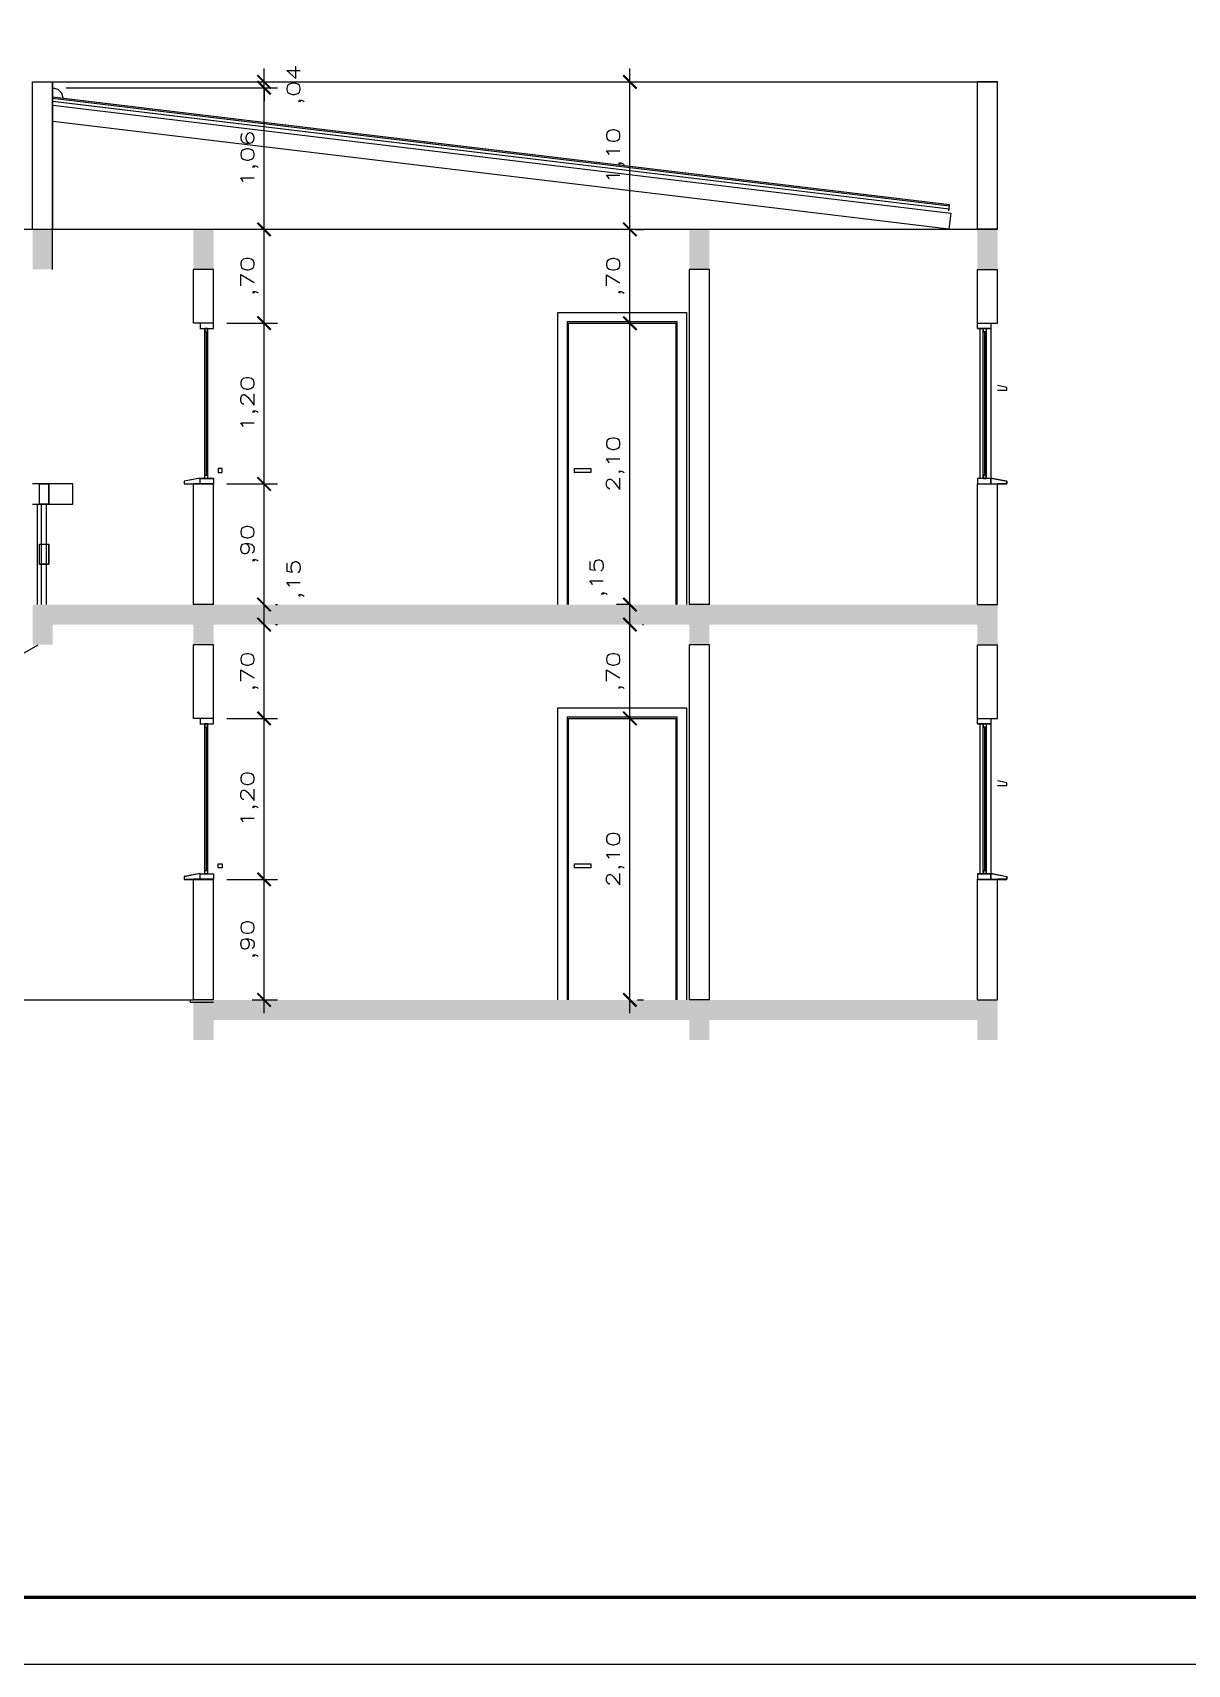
# Model space of a CAD drawing. Extents: x 241 to 398, y 106 to 179.
# Drawn here: x 287.54 to 296.15, y 142.53 to 154.7 of the extents above; entities that cross this region are included whole.
import ezdxf

# ---------------------------------------------------------------- set-up
doc = ezdxf.new("R2010")
doc.units = 0
doc.layers.get('0').update_dxf_attribs({"linetype": 'CONTINUOUS'})
doc.layers.get('DEFPOINTS').update_dxf_attribs({"linetype": 'CONTINUOUS'})
for name, color, linetype in [('COTAS', 7, 'CONTINUOUS'), ('ESQUADRIA', 3, 'CONTINUOUS'), ('ESTRUT', 8, 'CONTINUOUS'), ('LINVISTA', 8, 'CONTINUOUS'), ('MOBIL', 8, 'CONTINUOUS'), ('PAREDE', 5, 'CONTINUOUS')]:
    doc.layers.add(name, color=color, linetype=linetype)
doc.styles.add('REGUA60', font='romans.shx', dxfattribs={"width": 1.4})
doc.styles.get("Standard").update_dxf_attribs({"font": 'ISOCP'})
doc.dimstyles.new('ISO-25', dxfattribs={"dimtxt": 2.5, "dimasz": 2.5, "dimexe": 1.25, "dimexo": 0.625, "dimtad": 1, "dimdec": 4, "dimdsep": 46, "dimlunit": 6, "dimtxsty": 'Standard', "dimcen": 2.5, "dimadec": 0, "dimazin": 0, "dimtfac": 1, "dimtdec": 4, "dimtmove": 0, "dimatfit": 3, "dimfxl": 0, "dimtolj": 1, "dimtzin": 0, "dimarcsym": 0})

# ---------------------------------------------------------------- blocks, each defined once
blk = doc.blocks.new('_ARCHTICK')
at = {"color": 0, "linetype": 'ByBlock', "const_width": 0.15}
blk.add_lwpolyline([(-0.5, -0.5), (0.5, 0.5)], dxfattribs=at)
blk = doc.blocks.new('*D17')
at = {"color": 1, "linetype": 'ByBlock', "transparency": 16777216}
for p, q in [((253.519, 131.506), (253.519, 132.605)), ((253.241, 132.505), (253.619, 132.505)), ((253.431, 131.606), (253.619, 131.606))]:
    blk.add_line(p, q, dxfattribs=at)
at = {"layer": 'DEFPOINTS', "color": 0, "linetype": 'ByBlock', "transparency": 16777216}
for p in [(253.141, 132.505, -3.35), (253.519, 132.505), (253.331, 131.606, -3.35)]:
    blk.add_point(p, dxfattribs=at)
at = {"color": 1, "linetype": 'ByBlock', "transparency": 16777216, "xscale": 0.1, "yscale": 0.1, "zscale": 0.1}
for p, rotation in [((253.519, 132.505), 90), ((253.519, 131.606), 270)]:
    blk.add_blockref('_ARCHTICK', p, dxfattribs=dict(at, rotation=rotation))
at = {"color": 7, "linetype": 'ByBlock', "transparency": 16777216, "insert": (253.41, 132.056), "char_height": 0.1, "attachment_point": 5, "rotation": 90, "style": 'REGUA60'}
blk.add_mtext('\\A1;,90', dxfattribs=at)
blk = doc.blocks.new('*D18')
at = {"color": 1, "linetype": 'ByBlock', "transparency": 16777216}
for p, q in [((253.242, 133.706), (253.619, 133.706)), ((253.519, 132.405), (253.519, 133.806))]:
    blk.add_line(p, q, dxfattribs=at)
at = {"layer": 'DEFPOINTS', "color": 0, "linetype": 'ByBlock', "transparency": 16777216}
for p in [(253.142, 133.706, -3.35), (253.519, 133.706), (253.141, 132.505, -3.35)]:
    blk.add_point(p, dxfattribs=at)
at = {"color": 1, "linetype": 'ByBlock', "transparency": 16777216, "xscale": 0.1, "yscale": 0.1, "zscale": 0.1}
for p, rotation in [((253.519, 133.706), 90), ((253.519, 132.505), 270)]:
    blk.add_blockref('_ARCHTICK', p, dxfattribs=dict(at, rotation=rotation))
at = {"color": 7, "linetype": 'ByBlock', "transparency": 16777216, "insert": (253.41, 133.106), "char_height": 0.1, "attachment_point": 5, "rotation": 90, "style": 'REGUA60'}
blk.add_mtext('\\A1;1,20', dxfattribs=at)
blk = doc.blocks.new('*D19')
at = {"color": 1, "linetype": 'ByBlock', "transparency": 16777216}
for p, q in [((253.519, 133.606), (253.519, 134.506)), ((253.605, 134.406), (253.619, 134.406))]:
    blk.add_line(p, q, dxfattribs=at)
at = {"layer": 'DEFPOINTS', "color": 0, "linetype": 'ByBlock', "transparency": 16777216}
for p in [(253.505, 134.406, -3.35), (253.519, 134.406), (253.142, 133.706, -3.35)]:
    blk.add_point(p, dxfattribs=at)
at = {"color": 1, "linetype": 'ByBlock', "transparency": 16777216, "xscale": 0.1, "yscale": 0.1, "zscale": 0.1}
for p, rotation in [((253.519, 134.406), 90), ((253.519, 133.706), 270)]:
    blk.add_blockref('_ARCHTICK', p, dxfattribs=dict(at, rotation=rotation))
at = {"color": 7, "linetype": 'ByBlock', "transparency": 16777216, "insert": (253.41, 134.056), "char_height": 0.1, "attachment_point": 5, "rotation": 90, "style": 'REGUA60'}
blk.add_mtext('\\A1;,70', dxfattribs=at)
blk = doc.blocks.new('*D20')
at = {"color": 1, "linetype": 'ByBlock', "transparency": 16777216}
for p, q in [((253.519, 134.306), (253.519, 134.556)), ((253.605, 134.556), (253.619, 134.556))]:
    blk.add_line(p, q, dxfattribs=at)
at = {"layer": 'DEFPOINTS', "color": 0, "linetype": 'ByBlock', "transparency": 16777216}
for p in [(253.505, 134.556, -3.35), (253.519, 134.556), (253.505, 134.406, -3.35)]:
    blk.add_point(p, dxfattribs=at)
at = {"color": 1, "linetype": 'ByBlock', "transparency": 16777216, "xscale": 0.1, "yscale": 0.1, "zscale": 0.1}
for p, rotation in [((253.519, 134.556), 90), ((253.519, 134.406), 270)]:
    blk.add_blockref('_ARCHTICK', p, dxfattribs=dict(at, rotation=rotation))
at = {"color": 7, "linetype": 'ByBlock', "transparency": 16777216, "insert": (253.754, 134.744), "char_height": 0.1, "attachment_point": 5, "rotation": 90, "style": 'REGUA60'}
blk.add_mtext('\\A1;,15', dxfattribs=at)
blk = doc.blocks.new('*D21')
at = {"color": 1, "linetype": 'ByBlock', "transparency": 16777216}
for p, q in [((253.519, 134.456), (253.519, 135.556)), ((253.242, 135.456), (253.619, 135.456))]:
    blk.add_line(p, q, dxfattribs=at)
at = {"layer": 'DEFPOINTS', "color": 0, "linetype": 'ByBlock', "transparency": 16777216}
for p in [(253.142, 135.456, -3.35), (253.519, 135.456), (253.505, 134.556, -3.35)]:
    blk.add_point(p, dxfattribs=at)
at = {"color": 1, "linetype": 'ByBlock', "transparency": 16777216, "xscale": 0.1, "yscale": 0.1, "zscale": 0.1}
for p, rotation in [((253.519, 135.456), 90), ((253.519, 134.556), 270)]:
    blk.add_blockref('_ARCHTICK', p, dxfattribs=dict(at, rotation=rotation))
at = {"color": 7, "linetype": 'ByBlock', "transparency": 16777216, "insert": (253.41, 135.006), "char_height": 0.1, "attachment_point": 5, "rotation": 90, "style": 'REGUA60'}
blk.add_mtext('\\A1;,90', dxfattribs=at)
blk = doc.blocks.new('*D22')
at = {"color": 1, "linetype": 'ByBlock', "transparency": 16777216}
for p, q in [((253.519, 135.356), (253.519, 136.756)), ((253.242, 136.656), (253.619, 136.656))]:
    blk.add_line(p, q, dxfattribs=at)
at = {"layer": 'DEFPOINTS', "color": 0, "linetype": 'ByBlock', "transparency": 16777216}
for p in [(253.142, 136.656, -3.35), (253.519, 136.656), (253.142, 135.456, -3.35)]:
    blk.add_point(p, dxfattribs=at)
at = {"color": 1, "linetype": 'ByBlock', "transparency": 16777216, "xscale": 0.1, "yscale": 0.1, "zscale": 0.1}
for p, rotation in [((253.519, 136.656), 90), ((253.519, 135.456), 270)]:
    blk.add_blockref('_ARCHTICK', p, dxfattribs=dict(at, rotation=rotation))
at = {"color": 7, "linetype": 'ByBlock', "transparency": 16777216, "insert": (253.41, 136.056), "char_height": 0.1, "attachment_point": 5, "rotation": 90, "style": 'REGUA60'}
blk.add_mtext('\\A1;1,20', dxfattribs=at)
blk = doc.blocks.new('*D23')
at = {"color": 1, "linetype": 'ByBlock', "transparency": 16777216}
for p, q in [((253.52, 137.355), (253.419, 137.355)), ((253.519, 136.556), (253.519, 137.455))]:
    blk.add_line(p, q, dxfattribs=at)
at = {"layer": 'DEFPOINTS', "color": 0, "linetype": 'ByBlock', "transparency": 16777216}
for p in [(253.519, 137.355), (253.62, 137.355, -3.35), (253.142, 136.656, -3.35)]:
    blk.add_point(p, dxfattribs=at)
at = {"color": 1, "linetype": 'ByBlock', "transparency": 16777216, "xscale": 0.1, "yscale": 0.1, "zscale": 0.1}
for p, rotation in [((253.519, 137.355), 90), ((253.519, 136.656), 270)]:
    blk.add_blockref('_ARCHTICK', p, dxfattribs=dict(at, rotation=rotation))
at = {"color": 7, "linetype": 'ByBlock', "transparency": 16777216, "insert": (253.41, 137.006), "char_height": 0.1, "attachment_point": 5, "rotation": 90, "style": 'REGUA60'}
blk.add_mtext('\\A1;,70', dxfattribs=at)
blk = doc.blocks.new('*D24')
at = {"color": 1, "linetype": 'ByBlock', "transparency": 16777216}
for p, q in [((252.042, 138.562), (253.619, 138.562)), ((253.519, 137.405), (253.519, 138.662))]:
    blk.add_line(p, q, dxfattribs=at)
at = {"layer": 'DEFPOINTS', "color": 0, "linetype": 'ByBlock', "transparency": 16777216}
for p in [(251.942, 138.562, -3.35), (253.519, 138.562), (253.62, 137.505, -3.35)]:
    blk.add_point(p, dxfattribs=at)
at = {"color": 1, "linetype": 'ByBlock', "transparency": 16777216, "xscale": 0.1, "yscale": 0.1, "zscale": 0.1}
for p, rotation in [((253.519, 138.562), 90), ((253.519, 137.505), 270)]:
    blk.add_blockref('_ARCHTICK', p, dxfattribs=dict(at, rotation=rotation))
at = {"color": 7, "linetype": 'ByBlock', "transparency": 16777216, "insert": (253.41, 138.034), "char_height": 0.1, "attachment_point": 5, "rotation": 90, "style": 'REGUA60'}
blk.add_mtext('\\A1;1,06', dxfattribs=at)
blk = doc.blocks.new('*D25')
at = {"color": 1, "linetype": 'ByBlock', "transparency": 16777216}
for p, q in [((253.519, 138.606), (253.519, 138.706)), ((253.424, 138.606), (253.619, 138.606)), ((253.519, 138.562), (253.519, 138.606)), ((253.519, 138.562), (253.519, 138.462))]:
    blk.add_line(p, q, dxfattribs=at)
at = {"layer": 'DEFPOINTS', "color": 0, "linetype": 'ByBlock', "transparency": 16777216}
for p in [(251.942, 138.562, -3.35), (253.324, 138.606, -3.35), (253.519, 138.606)]:
    blk.add_point(p, dxfattribs=at)
at = {"color": 1, "linetype": 'ByBlock', "transparency": 16777216, "xscale": 0.1, "yscale": 0.1, "zscale": 0.1}
for p, rotation in [((253.519, 138.606), 270), ((253.519, 138.562), 90)]:
    blk.add_blockref('_ARCHTICK', p, dxfattribs=dict(at, rotation=rotation))
at = {"color": 7, "linetype": 'ByBlock', "transparency": 16777216, "insert": (253.754, 138.584), "char_height": 0.1, "attachment_point": 5, "rotation": 90, "style": 'REGUA60'}
blk.add_mtext('\\A1;,04', dxfattribs=at)
blk = doc.blocks.new('*D26')
at = {"color": 1, "linetype": 'ByBlock', "transparency": 16777216}
for p, q in [((256.249, 131.506), (256.249, 133.806)), ((256.306, 133.706), (256.349, 133.706)), ((256.306, 131.606), (256.349, 131.606))]:
    blk.add_line(p, q, dxfattribs=at)
at = {"layer": 'DEFPOINTS', "color": 0, "linetype": 'ByBlock', "transparency": 16777216}
for p in [(256.206, 133.706, -3.35), (256.249, 133.706), (256.206, 131.606, -3.35)]:
    blk.add_point(p, dxfattribs=at)
at = {"color": 1, "linetype": 'ByBlock', "transparency": 16777216, "xscale": 0.1, "yscale": 0.1, "zscale": 0.1}
for p, rotation in [((256.249, 133.706), 90), ((256.249, 131.606), 270)]:
    blk.add_blockref('_ARCHTICK', p, dxfattribs=dict(at, rotation=rotation))
at = {"color": 7, "linetype": 'ByBlock', "transparency": 16777216, "insert": (256.14, 132.656), "char_height": 0.1, "attachment_point": 5, "rotation": 90, "style": 'REGUA60'}
blk.add_mtext('\\A1;2,10', dxfattribs=at)
blk = doc.blocks.new('*D27')
at = {"color": 1, "linetype": 'ByBlock', "transparency": 16777216}
for p, q in [((256.249, 133.606), (256.249, 134.506)), ((256.343, 134.406), (256.349, 134.406))]:
    blk.add_line(p, q, dxfattribs=at)
at = {"layer": 'DEFPOINTS', "color": 0, "linetype": 'ByBlock', "transparency": 16777216}
for p in [(256.243, 134.406, -3.35), (256.249, 134.406), (256.206, 133.706, -3.35)]:
    blk.add_point(p, dxfattribs=at)
at = {"color": 1, "linetype": 'ByBlock', "transparency": 16777216, "xscale": 0.1, "yscale": 0.1, "zscale": 0.1}
for p, rotation in [((256.249, 134.406), 90), ((256.249, 133.706), 270)]:
    blk.add_blockref('_ARCHTICK', p, dxfattribs=dict(at, rotation=rotation))
at = {"color": 7, "linetype": 'ByBlock', "transparency": 16777216, "insert": (256.14, 134.056), "char_height": 0.1, "attachment_point": 5, "rotation": 90, "style": 'REGUA60'}
blk.add_mtext('\\A1;,70', dxfattribs=at)
blk = doc.blocks.new('*D28')
at = {"color": 1, "linetype": 'ByBlock', "transparency": 16777216}
for p, q in [((256.25, 134.556), (256.149, 134.556)), ((256.249, 134.306), (256.249, 134.556))]:
    blk.add_line(p, q, dxfattribs=at)
at = {"layer": 'DEFPOINTS', "color": 0, "linetype": 'ByBlock', "transparency": 16777216}
for p in [(256.249, 134.556), (256.35, 134.556, -3.35), (256.243, 134.406, -3.35)]:
    blk.add_point(p, dxfattribs=at)
at = {"color": 1, "linetype": 'ByBlock', "transparency": 16777216, "xscale": 0.1, "yscale": 0.1, "zscale": 0.1}
for p, rotation in [((256.249, 134.556), 90), ((256.249, 134.406), 270)]:
    blk.add_blockref('_ARCHTICK', p, dxfattribs=dict(at, rotation=rotation))
at = {"color": 7, "linetype": 'ByBlock', "transparency": 16777216, "insert": (256.015, 134.758), "char_height": 0.1, "attachment_point": 5, "rotation": 90, "style": 'REGUA60'}
blk.add_mtext('\\A1;,15', dxfattribs=at)
blk = doc.blocks.new('*D29')
at = {"color": 1, "linetype": 'ByBlock', "transparency": 16777216}
for p, q in [((256.249, 134.456), (256.249, 136.755)), ((256.291, 136.655), (256.349, 136.655))]:
    blk.add_line(p, q, dxfattribs=at)
at = {"layer": 'DEFPOINTS', "color": 0, "linetype": 'ByBlock', "transparency": 16777216}
for p in [(256.191, 136.655, -3.35), (256.249, 136.655), (256.35, 134.556, -3.35)]:
    blk.add_point(p, dxfattribs=at)
at = {"color": 1, "linetype": 'ByBlock', "transparency": 16777216, "xscale": 0.1, "yscale": 0.1, "zscale": 0.1}
for p, rotation in [((256.249, 136.655), 90), ((256.249, 134.556), 270)]:
    blk.add_blockref('_ARCHTICK', p, dxfattribs=dict(at, rotation=rotation))
at = {"color": 7, "linetype": 'ByBlock', "transparency": 16777216, "insert": (256.14, 135.606), "char_height": 0.1, "attachment_point": 5, "rotation": 90, "style": 'REGUA60'}
blk.add_mtext('\\A1;2,10', dxfattribs=at)
blk = doc.blocks.new('*D30')
at = {"color": 1, "linetype": 'ByBlock', "transparency": 16777216}
for p, q in [((256.249, 136.555), (256.249, 137.455)), ((256.291, 137.355), (256.349, 137.355))]:
    blk.add_line(p, q, dxfattribs=at)
at = {"layer": 'DEFPOINTS', "color": 0, "linetype": 'ByBlock', "transparency": 16777216}
for p in [(256.191, 137.355, -3.35), (256.249, 137.355), (256.191, 136.655, -3.35)]:
    blk.add_point(p, dxfattribs=at)
at = {"color": 1, "linetype": 'ByBlock', "transparency": 16777216, "xscale": 0.1, "yscale": 0.1, "zscale": 0.1}
for p, rotation in [((256.249, 137.355), 90), ((256.249, 136.655), 270)]:
    blk.add_blockref('_ARCHTICK', p, dxfattribs=dict(at, rotation=rotation))
at = {"color": 7, "linetype": 'ByBlock', "transparency": 16777216, "insert": (256.14, 137.005), "char_height": 0.1, "attachment_point": 5, "rotation": 90, "style": 'REGUA60'}
blk.add_mtext('\\A1;,70', dxfattribs=at)
blk = doc.blocks.new('*D31')
at = {"color": 1, "linetype": 'ByBlock', "transparency": 16777216}
for p, q in [((256.249, 137.405), (256.249, 138.706)), ((256.291, 138.606), (256.349, 138.606))]:
    blk.add_line(p, q, dxfattribs=at)
at = {"layer": 'DEFPOINTS', "color": 0, "linetype": 'ByBlock', "transparency": 16777216}
for p in [(256.191, 138.606, -3.35), (256.249, 138.606), (256.191, 137.505, -3.35)]:
    blk.add_point(p, dxfattribs=at)
at = {"color": 1, "linetype": 'ByBlock', "transparency": 16777216, "xscale": 0.1, "yscale": 0.1, "zscale": 0.1}
for p, rotation in [((256.249, 138.606), 90), ((256.249, 137.505), 270)]:
    blk.add_blockref('_ARCHTICK', p, dxfattribs=dict(at, rotation=rotation))
at = {"color": 7, "linetype": 'ByBlock', "transparency": 16777216, "insert": (256.14, 138.055), "char_height": 0.1, "attachment_point": 5, "rotation": 90, "style": 'REGUA60'}
blk.add_mtext('\\A1;1,10', dxfattribs=at)

msp = doc.modelspace()

# ---------------------------------------------------------------- linework, layer by layer
msp.add_line((318.7857, 142.526), (281.1725, 142.526))
at = {"const_width": 0.0236}
msp.add_lwpolyline([(281.6725, 165.9554), (318.2857, 165.9554), (318.2857, 143.026), (281.6725, 143.026)], close=True, dxfattribs=at)
at = {"layer": 'ESQUADRIA', "elevation": -3.35}
for points in [[(288.7887, 152.5342), (288.7887, 152.4942), (288.8887, 152.4942), (288.8887, 152.5342)], [(288.8437, 152.4692), (288.8437, 152.4942), (288.8237, 152.4942), (288.8237, 152.4692), (288.8437, 152.4692)], [(288.8337, 152.4692), (288.8337, 151.667), (288.8337, 151.3992)], [(294.6887, 152.5342), (294.6887, 152.4942), (294.5887, 152.4942), (294.5887, 152.5342)], [(294.6337, 152.4692), (294.6337, 152.4942), (294.6537, 152.4942), (294.6537, 152.4692), (294.6337, 152.4692)], [(294.6437, 152.4692), (294.6437, 151.4179), (294.6437, 151.3992)], [(288.7887, 151.3782), (288.6687, 151.3542), (288.6687, 151.3342), (288.7387, 151.3342)], [(288.7887, 151.3342), (288.7887, 151.3742), (288.8887, 151.3742), (288.8887, 151.3342)], [(288.8437, 151.3992), (288.8437, 151.3742), (288.8237, 151.3742), (288.8237, 151.3992), (288.8437, 151.3992)], [(294.6887, 151.3342), (294.6887, 151.3742), (294.5887, 151.3742), (294.5887, 151.3342)], [(294.6337, 151.3992), (294.6337, 151.3742), (294.6537, 151.3742), (294.6537, 151.3992), (294.6337, 151.3992)], [(294.6887, 151.3782), (294.8087, 151.3542), (294.8087, 151.3342), (294.7387, 151.3342)], [(287.6587, 151.3342), (287.6587, 151.1842), (287.5887, 151.1842), (287.5887, 151.3342), (287.6587, 151.3342)], [(287.6587, 150.8842), (287.6587, 150.7342), (287.5887, 150.7342), (287.5887, 150.8842), (287.6587, 150.8842)], [(288.7887, 149.5842), (288.7887, 149.5442), (288.8887, 149.5442), (288.8887, 149.5842)], [(288.8437, 149.5192), (288.8437, 149.5442), (288.8237, 149.5442), (288.8237, 149.5192), (288.8437, 149.5192)], [(288.8337, 149.5192), (288.8337, 148.717), (288.8337, 148.4492)], [(294.6887, 149.5842), (294.6887, 149.5442), (294.5887, 149.5442), (294.5887, 149.5842)], [(294.6337, 149.5192), (294.6337, 149.5442), (294.6537, 149.5442), (294.6537, 149.5192), (294.6337, 149.5192)], [(294.6437, 149.5192), (294.6437, 148.4679), (294.6437, 148.4492)], [(288.7887, 148.4282), (288.6687, 148.4042), (288.6687, 148.3842), (288.7387, 148.3842)], [(288.7887, 148.3842), (288.7887, 148.4242), (288.8887, 148.4242), (288.8887, 148.3842)], [(288.8437, 148.4492), (288.8437, 148.4242), (288.8237, 148.4242), (288.8237, 148.4492), (288.8437, 148.4492)], [(294.6887, 148.3842), (294.6887, 148.4242), (294.5887, 148.4242), (294.5887, 148.3842)], [(294.6337, 148.4492), (294.6337, 148.4242), (294.6537, 148.4242), (294.6537, 148.4492), (294.6337, 148.4492)], [(294.6887, 148.4282), (294.8087, 148.4042), (294.8087, 148.3842), (294.7387, 148.3842)]]:
    msp.add_lwpolyline(points, dxfattribs=at)
at = {"layer": 'ESTRUT', "elevation": -3.35}
msp.add_lwpolyline([(292.7254, 153.4338), (287.6887, 154.0382), (287.6887, 154.1591), (294.3887, 153.3551), (294.3744, 153.2359), (292.7254, 153.4338)], dxfattribs=at)
at = {"layer": 'ESTRUT'}
for points in [[(287.5387, 153.2342, -3.35), (287.6887, 152.9342, -3.35), (287.6887, 153.2342, -3.35)], [(287.5387, 152.9342, -3.35), (287.6887, 152.9342, -3.35), (287.5387, 153.2342, -3.35)], [(288.7387, 152.9342, -3.35), (288.8887, 153.2342, -3.35), (288.7387, 153.2342, -3.35)], [(288.8887, 152.9342, -3.35), (288.8887, 153.2342, -3.35), (288.7387, 152.9342, -3.35)], [(292.4387, 152.9342, -3.35), (292.5887, 153.2342, -3.35), (292.4387, 153.2342, -3.35)], [(292.5887, 152.9342, -3.35), (292.5887, 153.2342, -3.35), (292.4387, 152.9342, -3.35)], [(294.5887, 153.2342, -3.35), (294.7387, 152.9342, -3.35), (294.7387, 153.2342, -3.35)], [(294.5887, 152.9342, -3.35), (294.7387, 152.9342, -3.35), (294.5887, 153.2342, -3.35)], [(287.5387, 150.4342, -3.35), (287.6887, 150.1342, -3.35), (287.6887, 150.4342, -3.35)], [(287.5387, 150.1342, -3.35), (287.6887, 150.1342, -3.35), (287.5387, 150.4342, -3.35)], [(287.6887, 150.2842, -3.35), (294.5887, 150.4342, -3.35), (287.6887, 150.4342, -3.35)], [(289.3906, 150.2842, -3.35), (294.5887, 150.4342, -3.35), (287.6887, 150.2842, -3.35)], [(288.7387, 150.1342, -3.35), (288.8887, 150.4342, -3.35), (288.7387, 150.4342, -3.35)], [(288.8887, 150.1342, -3.35), (288.8887, 150.4342, -3.35), (288.7387, 150.1342, -3.35)], [(289.3906, 150.2842, -3.35), (294.5887, 150.2842, -3.35), (294.5887, 150.4342, -3.35)], [(292.4387, 150.1342, -3.35), (292.5887, 150.4342, -3.35), (292.4387, 150.4342, -3.35)], [(292.5887, 150.1342, -3.35), (292.5887, 150.4342, -3.35), (292.4387, 150.1342, -3.35)], [(294.5887, 150.4342, -3.35), (294.7387, 150.1342, -3.35), (294.7387, 150.4342, -3.35)], [(294.5887, 150.1342, -3.35), (294.7387, 150.1342, -3.35), (294.5887, 150.4342, -3.35)], [(288.7387, 147.1842, -3.35), (288.8887, 147.4842, -3.35), (288.7387, 147.4842, -3.35)], [(288.8887, 147.1842, -3.35), (288.8887, 147.4842, -3.35), (288.7387, 147.1842, -3.35)], [(289.3906, 147.3342, -3.35), (294.5887, 147.4842, -3.35), (288.8887, 147.3342, -3.35)], [(288.8887, 147.3342, -3.35), (294.5887, 147.4842, -3.35), (288.8887, 147.4842, -3.35)], [(289.3906, 147.3342, -3.35), (294.5887, 147.3342, -3.35), (294.5887, 147.4842, -3.35)], [(292.4387, 147.1842, -3.35), (292.5887, 147.4842, -3.35), (292.4387, 147.4842, -3.35)], [(292.5887, 147.1842, -3.35), (292.5887, 147.4842, -3.35), (292.4387, 147.1842, -3.35)], [(294.5887, 147.4842, -3.35), (294.7387, 147.1842, -3.35), (294.7387, 147.4842, -3.35)], [(294.5887, 147.1842, -3.35), (294.7387, 147.1842, -3.35), (294.5887, 147.4842, -3.35)]]:
    msp.add_solid(points, dxfattribs=at)
at = {"layer": 'LINVISTA'}
for p, q in [((287.5386, 154.3337, -3.35), (294.7382, 154.3337, -3.35)), ((287.6874, 152.9338, -3.35), (287.6874, 154.3337, -3.35)), ((287.6874, 154.2898, -3.35), (287.726, 154.2803, -3.35)), ((287.726, 154.2803, -3.35), (287.7532, 154.2526, -3.35)), ((294.3791, 153.4163, -3.35), (287.6874, 154.2193, -3.35)), ((287.6874, 154.2116, -3.35), (294.3791, 153.4096, -3.35)), ((287.6874, 154.1897, -3.35), (294.3762, 153.3867, -3.35)), ((287.7532, 154.2526, -3.35), (287.7632, 154.2155, -3.35)), ((294.3791, 153.4096, -3.35), (294.3791, 153.4163, -3.35)), ((294.3748, 153.3724, -3.35), (294.3791, 153.4096, -3.35)), ((294.7382, 153.2332, -3.35), (284.2385, 153.2332, -3.35)), ((291.4581, 152.6136, -3.35), (292.4179, 152.6136, -3.35)), ((291.4581, 150.4336, -3.35), (291.4581, 152.6136, -3.35)), ((292.4179, 152.6136, -3.35), (292.4179, 150.4336, -3.35)), ((288.7874, 152.4934, -3.35), (288.8875, 152.4934, -3.35)), ((288.8232, 151.3739, -3.35), (288.8232, 152.4934, -3.35)), ((288.8232, 152.4687, -3.35), (288.8432, 152.4687, -3.35)), ((288.8332, 152.4687, -3.35), (288.8332, 151.3987, -3.35)), ((288.8432, 152.4934, -3.35), (288.8432, 151.3739, -3.35)), ((291.5282, 152.544, -3.35), (291.5282, 150.4336, -3.35)), ((292.3478, 152.544, -3.35), (291.5282, 152.544, -3.35)), ((291.5382, 152.5335, -3.35), (292.3378, 152.5335, -3.35)), ((291.5382, 150.4336, -3.35), (291.5382, 152.5335, -3.35)), ((292.3378, 152.5335, -3.35), (292.3378, 150.4336, -3.35)), ((292.3478, 150.4336, -3.35), (292.3478, 152.544, -3.35)), ((294.588, 152.4934, -3.35), (294.6881, 152.4934, -3.35)), ((294.608, 151.3739, -3.35), (294.608, 152.4934, -3.35)), ((294.628, 152.4934, -3.35), (294.628, 151.3739, -3.35)), ((294.6323, 151.3739, -3.35), (294.6323, 152.4934, -3.35)), ((294.6323, 152.4687, -3.35), (294.6523, 152.4687, -3.35)), ((294.6423, 151.3987, -3.35), (294.6423, 152.4687, -3.35)), ((294.6523, 152.4934, -3.35), (294.6523, 151.3739, -3.35)), ((294.6881, 152.5335, -3.35), (294.6881, 151.3338, -3.35)), ((294.8082, 152.0538, -3.35), (294.7382, 152.0681, -3.35)), ((294.7382, 152.0338, -3.35), (294.8082, 152.0338, -3.35)), ((294.8082, 152.0338, -3.35), (294.8082, 152.0538, -3.35)), ((288.7373, 151.3672, -3.35), (288.6687, 151.3538, -3.35)), ((288.6687, 151.3538, -3.35), (288.6687, 151.3338, -3.35)), ((288.7874, 151.3777, -3.35), (288.7373, 151.3672, -3.35)), ((288.8875, 151.3739, -3.35), (288.7874, 151.3739, -3.35)), ((288.8232, 151.3987, -3.35), (288.8432, 151.3987, -3.35)), ((288.9233, 151.4483, -3.35), (288.9233, 151.4187, -3.35)), ((288.9533, 151.4483, -3.35), (288.9233, 151.4483, -3.35)), ((288.9233, 151.4187, -3.35), (288.9533, 151.4187, -3.35)), ((288.9533, 151.4187, -3.35), (288.9533, 151.4483, -3.35)), ((291.5825, 151.4483, -3.35), (291.7027, 151.4483, -3.35)), ((291.5825, 151.4177, -3.35), (291.5825, 151.4483, -3.35)), ((291.7027, 151.4187, -3.35), (291.5825, 151.4187, -3.35)), ((291.7027, 151.4483, -3.35), (291.7027, 151.4187, -3.35)), ((294.6881, 151.3739, -3.35), (294.588, 151.3739, -3.35)), ((294.6323, 151.3987, -3.35), (294.6523, 151.3987, -3.35)), ((294.7382, 151.3672, -3.35), (294.6881, 151.3777, -3.35)), ((294.8082, 151.3538, -3.35), (294.7382, 151.3672, -3.35)), ((294.8082, 151.3338, -3.35), (294.8082, 151.3538, -3.35)), ((287.8376, 151.3338, -3.35), (287.5386, 151.3338, -3.35)), ((287.5887, 151.1841, -3.35), (287.5887, 151.3338, -3.35)), ((287.6573, 151.3338, -3.35), (287.6573, 151.1841, -3.35)), ((287.8376, 151.1841, -3.35), (287.8376, 151.3338, -3.35)), ((288.6687, 151.3338, -3.35), (288.8875, 151.3338, -3.35)), ((294.588, 151.3338, -3.35), (294.8082, 151.3338, -3.35)), ((287.5386, 151.1841, -3.35), (287.8376, 151.1841, -3.35)), ((287.5729, 151.1841, -3.35), (287.5729, 150.4345, -3.35)), ((287.6058, 150.4345, -3.35), (287.6058, 151.1841, -3.35)), ((287.6402, 151.1841, -3.35), (287.6402, 150.4345, -3.35)), ((287.5887, 150.734, -3.35), (287.5887, 150.8837, -3.35)), ((287.5887, 150.8837, -3.35), (287.6573, 150.8837, -3.35)), ((287.6573, 150.8837, -3.35), (287.6573, 150.734, -3.35)), ((287.6573, 150.734, -3.35), (287.5887, 150.734, -3.35)), ((286.6374, 149.5896, -3.35), (287.58, 150.1342, -3.35)), ((291.4581, 149.664, -3.35), (292.4179, 149.664, -3.35)), ((291.4581, 147.4839, -3.35), (291.4581, 149.664, -3.35)), ((292.4179, 149.664, -3.35), (292.4179, 147.4839, -3.35)), ((288.7874, 149.5438, -3.35), (288.8875, 149.5438, -3.35)), ((288.8232, 148.4233, -3.35), (288.8232, 149.5438, -3.35)), ((288.8232, 149.519, -3.35), (288.8432, 149.519, -3.35)), ((288.8332, 149.519, -3.35), (288.8332, 148.449, -3.35)), ((288.8432, 149.5438, -3.35), (288.8432, 148.4233, -3.35)), ((291.5282, 149.5934, -3.35), (291.5282, 147.4839, -3.35)), ((292.3478, 149.5934, -3.35), (291.5282, 149.5934, -3.35)), ((291.5382, 149.5839, -3.35), (292.3378, 149.5839, -3.35)), ((291.5382, 147.4839, -3.35), (291.5382, 149.5839, -3.35)), ((292.3378, 149.5839, -3.35), (292.3378, 147.4839, -3.35)), ((292.3478, 147.4839, -3.35), (292.3478, 149.5934, -3.35)), ((294.588, 149.5438, -3.35), (294.6881, 149.5438, -3.35)), ((294.608, 148.4233, -3.35), (294.608, 149.5438, -3.35)), ((294.628, 149.5438, -3.35), (294.628, 148.4233, -3.35)), ((294.6323, 148.4233, -3.35), (294.6323, 149.5438, -3.35)), ((294.6323, 149.519, -3.35), (294.6523, 149.519, -3.35)), ((294.6423, 148.449, -3.35), (294.6423, 149.519, -3.35)), ((294.6523, 149.5438, -3.35), (294.6523, 148.4233, -3.35)), ((294.6881, 149.5839, -3.35), (294.6881, 148.3832, -3.35)), ((294.8082, 149.1032, -3.35), (294.7382, 149.1175, -3.35)), ((294.7382, 149.0842, -3.35), (294.8082, 149.0842, -3.35)), ((294.8082, 149.0842, -3.35), (294.8082, 149.1032, -3.35)), ((288.7874, 148.428, -3.35), (288.6687, 148.4033, -3.35)), ((288.8875, 148.4233, -3.35), (288.7874, 148.4233, -3.35)), ((288.8232, 148.449, -3.35), (288.8432, 148.449, -3.35)), ((288.9233, 148.4986, -3.35), (288.9533, 148.4986, -3.35)), ((288.9233, 148.4691, -3.35), (288.9233, 148.4986, -3.35)), ((288.9533, 148.4691, -3.35), (288.9233, 148.4691, -3.35)), ((288.9533, 148.4986, -3.35), (288.9533, 148.4691, -3.35)), ((291.5825, 148.4986, -3.35), (291.7027, 148.4986, -3.35)), ((291.5825, 148.4681, -3.35), (291.5825, 148.4986, -3.35)), ((291.7027, 148.4691, -3.35), (291.5825, 148.4691, -3.35)), ((291.7027, 148.4986, -3.35), (291.7027, 148.4691, -3.35)), ((294.6881, 148.4233, -3.35), (294.588, 148.4233, -3.35)), ((294.6323, 148.449, -3.35), (294.6523, 148.449, -3.35)), ((294.8082, 148.4033, -3.35), (294.6881, 148.428, -3.35)), ((288.6687, 148.4033, -3.35), (288.6687, 148.3832, -3.35)), ((288.6687, 148.3832, -3.35), (288.8875, 148.3832, -3.35)), ((294.588, 148.3832, -3.35), (294.8082, 148.3832, -3.35)), ((294.8082, 148.3832, -3.35), (294.8082, 148.4033, -3.35)), ((283.2385, 147.4839, -3.35), (288.7387, 147.4839, -3.35)), ((288.7173, 147.4639, -3.35), (288.7173, 147.4839, -3.35)), ((288.8875, 147.4639, -3.35), (288.7173, 147.4639, -3.35))]:
    msp.add_line(p, q, dxfattribs=at)
at = {"layer": 'MOBIL', "elevation": -3.35}
for points in [[(287.6887, 154.2906), (287.7262, 154.2806), (287.7537, 154.2531), (287.7637, 154.2156)], [(287.6887, 154.19), (294.377, 153.3874)]]:
    msp.add_lwpolyline(points, dxfattribs=at)
at = {"layer": 'PAREDE'}
for p, q in [((287.5387, 153.2342, -3.35), (287.5387, 154.3342, -3.35)), ((287.5387, 154.3342, -3.35), (287.6887, 154.3342, -3.35)), ((287.6887, 153.2342, -3.35), (287.6887, 154.3342, -3.35)), ((294.5887, 153.2342, -3.35), (294.5887, 154.3342, -3.35)), ((294.7387, 154.3342, -3.35), (294.5887, 154.3342, -3.35)), ((294.7387, 153.2342, -3.35), (294.7387, 154.3342, -3.35)), ((287.5387, 153.2342, -3.35), (287.6887, 153.2342, -3.35)), ((294.7387, 153.2342, -3.35), (294.5887, 153.2342, -3.35)), ((288.7387, 152.5342, -3.35), (288.7387, 152.9342, -3.35)), ((288.8887, 152.9342, -3.35), (288.7387, 152.9342, -3.35)), ((288.8887, 152.5342, -3.35), (288.8887, 152.9342, -3.35)), ((292.4387, 150.4342, -3.35), (292.4387, 152.9342, -3.35)), ((292.5887, 152.9342, -3.35), (292.4387, 152.9342, -3.35)), ((292.5887, 150.4342, -3.35), (292.5887, 152.9342, -3.35)), ((294.5887, 152.5342, -3.35), (294.5887, 152.9342, -3.35)), ((294.5887, 152.9342, -3.35), (294.7387, 152.9342, -3.35)), ((294.7387, 152.5342, -3.35), (294.7387, 152.9342, -3.35)), ((288.8887, 152.5342, -3.35), (288.7387, 152.5342, -3.35)), ((294.5887, 152.5342, -3.35), (294.7387, 152.5342, -3.35)), ((288.7387, 150.4342, -3.35), (288.7387, 151.3342, -3.35)), ((288.8887, 151.3342, -3.35), (288.7387, 151.3342, -3.35)), ((288.8887, 150.4342, -3.35), (288.8887, 151.3342, -3.35)), ((294.5887, 150.4342, -3.35), (294.5887, 151.3342, -3.35)), ((294.5887, 151.3342, -3.35), (294.7387, 151.3342, -3.35)), ((294.7387, 150.4342, -3.35), (294.7387, 151.3342, -3.35)), ((288.8887, 150.4342, -3.35), (288.7387, 150.4342, -3.35)), ((292.5887, 150.4342, -3.35), (292.4387, 150.4342, -3.35)), ((294.5887, 150.4342, -3.35), (294.7387, 150.4342, -3.35)), ((288.7387, 149.5842, -3.35), (288.7387, 150.1342, -3.35)), ((288.8887, 150.1342, -3.35), (288.7387, 150.1342, -3.35)), ((288.8887, 149.5842, -3.35), (288.8887, 150.1342, -3.35)), ((292.4387, 147.4842, -3.35), (292.4387, 150.1342, -3.35)), ((292.5887, 150.1342, -3.35), (292.4387, 150.1342, -3.35)), ((292.5887, 147.4842, -3.35), (292.5887, 150.1342, -3.35)), ((294.5887, 149.5842, -3.35), (294.5887, 150.1342, -3.35)), ((294.5887, 150.1342, -3.35), (294.7387, 150.1342, -3.35)), ((294.7387, 149.5842, -3.35), (294.7387, 150.1342, -3.35)), ((288.8887, 149.5842, -3.35), (288.7387, 149.5842, -3.35)), ((294.5887, 149.5842, -3.35), (294.7387, 149.5842, -3.35)), ((288.7387, 147.4842, -3.35), (288.7387, 148.3842, -3.35)), ((288.8887, 148.3842, -3.35), (288.7387, 148.3842, -3.35)), ((288.8887, 147.4842, -3.35), (288.8887, 148.3842, -3.35)), ((294.5887, 147.4842, -3.35), (294.5887, 148.3842, -3.35)), ((294.5887, 148.3842, -3.35), (294.7387, 148.3842, -3.35)), ((294.7387, 147.4842, -3.35), (294.7387, 148.3842, -3.35)), ((288.8887, 147.4842, -3.35), (288.7387, 147.4842, -3.35)), ((292.5887, 147.4842, -3.35), (292.4387, 147.4842, -3.35)), ((294.5887, 147.4842, -3.35), (294.7387, 147.4842, -3.35))]:
    msp.add_line(p, q, dxfattribs=at)

# ---------------------------------------------------------------- dimensions: what is measured, and where the dimension line sits
at = {"layer": 'COTAS'}
for base, p1, p2, override, picture, middle, set_off in [((289.2656, 154.3337), (287.6887, 154.2906, -3.35), (289.0707, 154.3337, -3.35), {"dimtxt": 0.1, "dimasz": 0.1, "dimexe": 0.1, "dimexo": 0.1, "dimgap": 0.05, "dimdec": 2, "dimzin": 4, "dimtxsty": 'REGUA60', "dimblk1": 'ARCHTICK', "dimblk2": 'ARCHTICK', "dimsah": 1, "dimcen": 0.1, "dimdle": 0.1, "dimse1": 1, "dimclrd": 1, "dimclre": 1, "dimclrt": 7, "dimtofl": 0, "dimtmove": 2}, '*D25', (289.5002, 154.4622), (35.7465, 15.7281)), ((289.2656, 154.2906), (289.3668, 153.2332, -3.35), (287.6887, 154.2906, -3.35), {"dimtxt": 0.1, "dimasz": 0.1, "dimexe": 0.1, "dimexo": 0.1, "dimgap": 0.05, "dimdec": 2, "dimzin": 4, "dimtxsty": 'REGUA60', "dimblk1": 'ARCHTICK', "dimblk2": 'ARCHTICK', "dimsah": 1, "dimcen": 0.1, "dimdle": 0.1, "dimse1": 1, "dimclrd": 1, "dimclre": 1, "dimclrt": 7, "dimtofl": 0, "dimtmove": 2}, '*D24', (289.1561, 153.9119), (35.7465, 15.7281)), ((291.9958, 154.3337), (291.938, 153.2332, -3.35), (291.938, 154.3337, -3.35), {"dimtxt": 0.1, "dimasz": 0.1, "dimexe": 0.1, "dimexo": 0.1, "dimgap": 0.05, "dimdec": 2, "dimzin": 4, "dimtxsty": 'REGUA60', "dimblk1": 'ARCHTICK', "dimblk2": 'ARCHTICK', "dimsah": 1, "dimcen": 0.1, "dimdle": 0.1, "dimse1": 1, "dimclrd": 1, "dimclre": 1, "dimclrt": 7, "dimtofl": 0, "dimtmove": 2}, '*D31', (291.8863, 153.9335), (35.7465, 15.7281)), ((289.2656, 153.2332), (288.8887, 152.5342, -3.35), (289.3668, 153.2332, -3.35), {"dimtxt": 0.1, "dimasz": 0.1, "dimexe": 0.1, "dimexo": 0.1, "dimgap": 0.05, "dimdec": 2, "dimzin": 4, "dimtxsty": 'REGUA60', "dimblk1": 'ARCHTICK', "dimblk2": 'ARCHTICK', "dimsah": 1, "dimcen": 0.1, "dimdle": 0.1, "dimse1": 1, "dimclrd": 1, "dimclre": 1, "dimclrt": 7, "dimtofl": 0, "dimtmove": 2}, '*D23', (289.1561, 152.8837), (35.7465, 15.8781)), ((291.9958, 153.2332), (291.938, 152.5335, -3.35), (291.938, 153.2332, -3.35), {"dimtxt": 0.1, "dimasz": 0.1, "dimexe": 0.1, "dimexo": 0.1, "dimgap": 0.05, "dimdec": 2, "dimzin": 4, "dimtxsty": 'REGUA60', "dimblk1": 'ARCHTICK', "dimblk2": 'ARCHTICK', "dimsah": 1, "dimcen": 0.1, "dimdle": 0.1, "dimse1": 1, "dimclrd": 1, "dimclre": 1, "dimclrt": 7, "dimtofl": 0, "dimtmove": 2}, '*D30', (291.8863, 152.8834), (35.7465, 15.8781)), ((289.2656, 152.5342), (288.8887, 151.3342, -3.35), (288.8887, 152.5342, -3.35), {"dimtxt": 0.1, "dimasz": 0.1, "dimexe": 0.1, "dimexo": 0.1, "dimgap": 0.05, "dimdec": 2, "dimzin": 4, "dimtxsty": 'REGUA60', "dimblk1": 'ARCHTICK', "dimblk2": 'ARCHTICK', "dimsah": 1, "dimcen": 0.1, "dimdle": 0.1, "dimse1": 1, "dimclrd": 1, "dimclre": 1, "dimclrt": 7, "dimtofl": 0, "dimtmove": 2}, '*D22', (289.1561, 151.9342), (35.7465, 15.8781)), ((291.9958, 152.5335), (292.0969, 150.4342, -3.35), (291.938, 152.5335, -3.35), {"dimtxt": 0.1, "dimasz": 0.1, "dimexe": 0.1, "dimexo": 0.1, "dimgap": 0.05, "dimdec": 2, "dimzin": 4, "dimtxsty": 'REGUA60', "dimblk1": 'ARCHTICK', "dimblk2": 'ARCHTICK', "dimsah": 1, "dimcen": 0.1, "dimdle": 0.1, "dimse1": 1, "dimclrd": 1, "dimclre": 1, "dimclrt": 7, "dimtofl": 0, "dimtmove": 2}, '*D29', (291.8863, 151.4839), (35.7465, 15.8781)), ((289.2656, 151.3342), (289.2512, 150.4342, -3.35), (288.8887, 151.3342, -3.35), {"dimtxt": 0.1, "dimasz": 0.1, "dimexe": 0.1, "dimexo": 0.1, "dimgap": 0.05, "dimdec": 2, "dimzin": 4, "dimtxsty": 'REGUA60', "dimblk1": 'ARCHTICK', "dimblk2": 'ARCHTICK', "dimsah": 1, "dimcen": 0.1, "dimdle": 0.1, "dimse1": 1, "dimclrd": 1, "dimclre": 1, "dimclrt": 7, "dimtofl": 0, "dimtmove": 2}, '*D21', (289.1561, 150.8842), (35.7465, 15.8781)), ((289.2656, 150.2842), (288.8887, 149.5842, -3.35), (289.2512, 150.2842, -3.35), {"dimtxt": 0.1, "dimasz": 0.1, "dimexe": 0.1, "dimexo": 0.1, "dimgap": 0.05, "dimdec": 2, "dimzin": 4, "dimtxsty": 'REGUA60', "dimblk1": 'ARCHTICK', "dimblk2": 'ARCHTICK', "dimsah": 1, "dimcen": 0.1, "dimdle": 0.1, "dimse1": 1, "dimclrd": 1, "dimclre": 1, "dimclrt": 7, "dimtofl": 0, "dimtmove": 2}, '*D19', (289.1561, 149.9342), (35.7465, 15.8781)), ((291.9958, 150.2842), (291.9525, 149.5839, -3.35), (291.9896, 150.2842, -3.35), {"dimtxt": 0.1, "dimasz": 0.1, "dimexe": 0.1, "dimexo": 0.1, "dimgap": 0.05, "dimdec": 2, "dimzin": 4, "dimtxsty": 'REGUA60', "dimblk1": 'ARCHTICK', "dimblk2": 'ARCHTICK', "dimsah": 1, "dimcen": 0.1, "dimdle": 0.1, "dimse1": 1, "dimclrd": 1, "dimclre": 1, "dimclrt": 7, "dimtofl": 0, "dimtmove": 2}, '*D27', (291.8863, 149.934), (35.7465, 15.8781)), ((289.2656, 149.5842), (288.8875, 148.3832, -3.35), (288.8887, 149.5842, -3.35), {"dimtxt": 0.1, "dimasz": 0.1, "dimexe": 0.1, "dimexo": 0.1, "dimgap": 0.05, "dimdec": 2, "dimzin": 4, "dimtxsty": 'REGUA60', "dimblk1": 'ARCHTICK', "dimblk2": 'ARCHTICK', "dimsah": 1, "dimcen": 0.1, "dimdle": 0.1, "dimse1": 1, "dimclrd": 1, "dimclre": 1, "dimclrt": 7, "dimtofl": 0, "dimtmove": 2}, '*D18', (289.1561, 148.9837), (35.7465, 15.8781)), ((291.9958, 149.5839), (291.9525, 147.4842, -3.35), (291.9525, 149.5839, -3.35), {"dimtxt": 0.1, "dimasz": 0.1, "dimexe": 0.1, "dimexo": 0.1, "dimgap": 0.05, "dimdec": 2, "dimzin": 4, "dimtxsty": 'REGUA60', "dimblk1": 'ARCHTICK', "dimblk2": 'ARCHTICK', "dimsah": 1, "dimcen": 0.1, "dimdle": 0.1, "dimclrd": 1, "dimclre": 1, "dimclrt": 7, "dimtofl": 0, "dimtmove": 2}, '*D26', (291.8863, 148.534), (35.7465, 15.8781)), ((289.2656, 148.3832), (289.0778, 147.4842, -3.35), (288.8875, 148.3832, -3.35), {"dimtxt": 0.1, "dimasz": 0.1, "dimexe": 0.1, "dimexo": 0.1, "dimgap": 0.05, "dimdec": 2, "dimzin": 4, "dimtxsty": 'REGUA60', "dimblk1": 'ARCHTICK', "dimblk2": 'ARCHTICK', "dimsah": 1, "dimcen": 0.1, "dimdle": 0.1, "dimclrd": 1, "dimclre": 1, "dimclrt": 7, "dimtofl": 0, "dimtmove": 2}, '*D17', (289.1561, 147.9337), (35.7465, 15.8781))]:
    dim = msp.add_linear_dim(base=base, p1=p1, p2=p2, angle=90, dimstyle='ISO-25', override=override, dxfattribs=at)
    dim.commit()
    dim.dimension.update_dxf_attribs({"geometry": picture, "text_midpoint": middle, "insert": set_off})
for base, p1, p2, picture, middle in [((289.2656, 150.4342), (289.2512, 150.2842, -3.35), (289.2512, 150.4342, -3.35), '*D20', (289.5002, 150.6222)), ((291.9958, 150.4342), (291.9896, 150.2842, -3.35), (292.0969, 150.4342, -3.35), '*D28', (291.7613, 150.6366))]:
    dim = msp.add_linear_dim(base=base, p1=p1, p2=p2, angle=90, dimstyle='ISO-25', override={"dimtxt": 0.1, "dimasz": 0.1, "dimexe": 0.1, "dimexo": 0.1, "dimgap": 0.05, "dimdec": 2, "dimzin": 4, "dimtxsty": 'REGUA60', "dimblk1": 'ARCHTICK', "dimblk2": 'ARCHTICK', "dimsah": 1, "dimcen": 0.1, "dimdle": 0.1, "dimse1": 1, "dimclrd": 1, "dimclre": 1, "dimclrt": 7, "dimtofl": 0, "dimtmove": 2}, dxfattribs=at)
    dim.commit()
    dim.dimension.update_dxf_attribs({"geometry": picture, "text_midpoint": middle, "dimtype": 160, "insert": (35.7465, 15.8781)})

doc.saveas('drawing.dxf')
